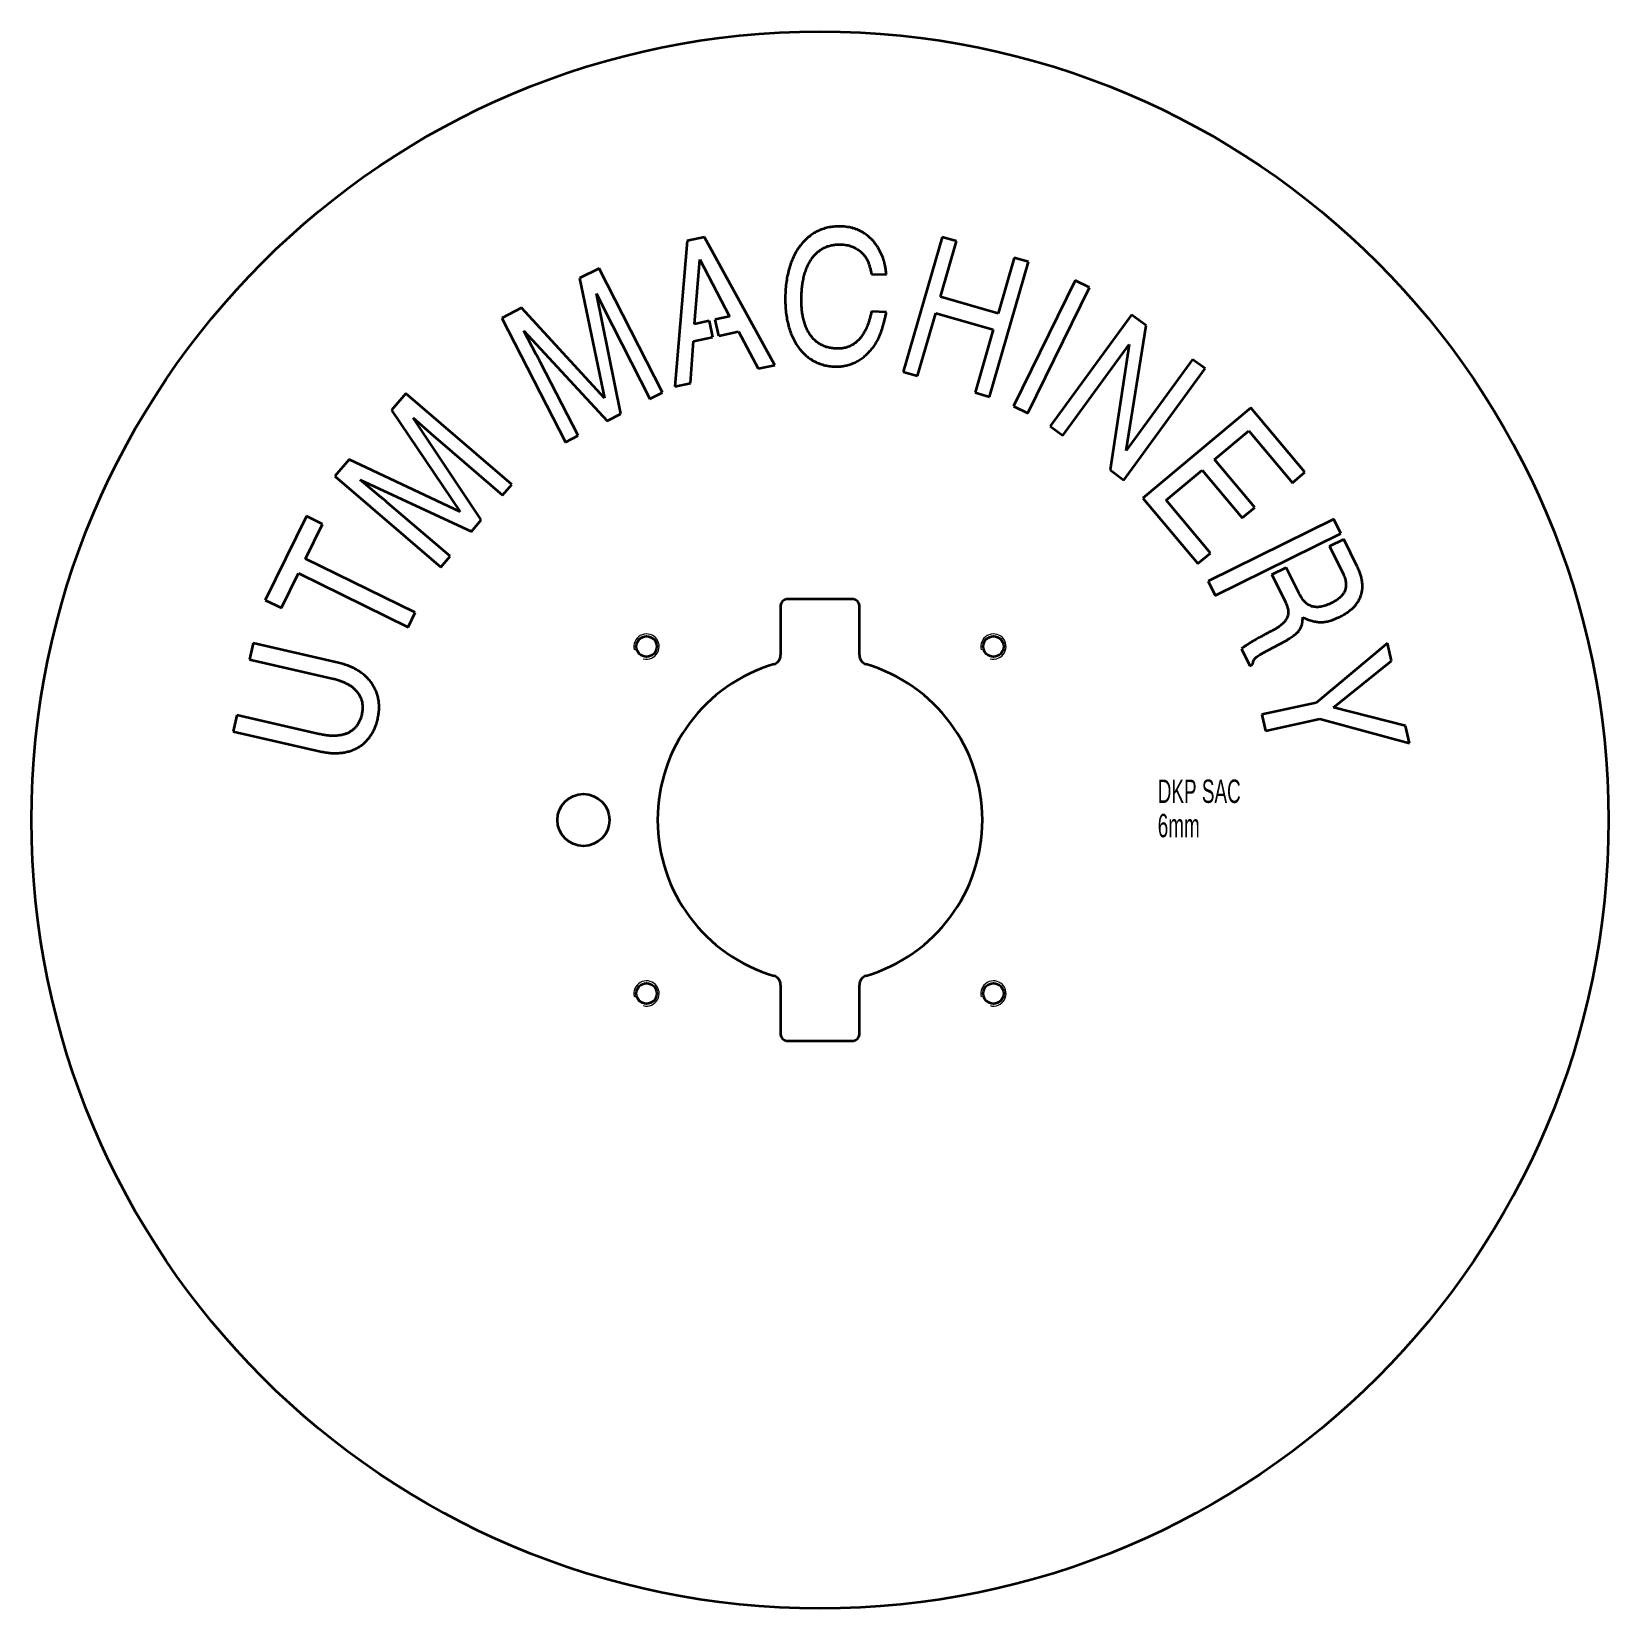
# Model space of a CAD drawing. Header units: millimetres. Extents: x -578 to -78, y -130 to 370.
import ezdxf

# ---------------------------------------------------------------- set-up
doc = ezdxf.new("R2010")
doc.units = ezdxf.units.MM
doc.styles.add('SLDTEXTSTYLE0', font='TXT', dxfattribs={"width": 0.605})

msp = doc.modelspace()

# ---------------------------------------------------------------- linework, layer by layer
at = {"color": 7, "linetype": 'Continuous', "lineweight": 35}
for p, q in [((-370.06, 303.58), (-374.05, 257.38)), ((-364.56, 304.77), (-370.06, 303.58)), ((-342.34, 264.24), (-364.56, 304.77)), ((-289.24, 304.83), (-301.57, 262.09)), ((-289.77, 285.84), (-284.68, 303.51)), ((-284.68, 303.51), (-289.24, 304.83)), ((-367.72, 277.24), (-366.13, 297.69)), ((-366.13, 297.69), (-356.66, 279.63)), ((-274.21, 254.19), (-261.88, 296.93)), ((-266.44, 298.25), (-271.53, 280.58)), ((-261.88, 296.93), (-266.44, 298.25)), ((-398.03, 294.89), (-404.19, 291.74)), ((-404.19, 291.74), (-396.3, 253.68)), ((-377.92, 255.57), (-398.03, 294.89)), ((-311.66, 293.08), (-306.93, 292.93)), ((-247.07, 291.09), (-266.62, 251.2)), ((-242.51, 288.85), (-247.07, 291.09)), ((-391.13, 248.8), (-398.85, 286.9)), ((-398.85, 286.9), (-395.04, 279.19)), ((-271.53, 280.58), (-289.77, 285.84)), ((-262.06, 248.96), (-242.51, 288.85)), ((-422.58, 282.33), (-428.81, 279.14)), ((-396.3, 253.68), (-422.58, 282.33)), ((-306.91, 281.05), (-311.64, 281.19)), ((-297.01, 260.77), (-291.26, 280.71)), ((-291.26, 280.71), (-273.02, 275.45)), ((-229.2, 280.13), (-254.97, 244.8)), ((-224.54, 276.73), (-229.2, 280.13)), ((-428.81, 279.14), (-408.69, 239.82)), ((-417.92, 267.56), (-421.84, 275.07)), ((-421.84, 275.07), (-395.48, 246.59)), ((-395.04, 279.19), (-393.78, 276.73)), ((-393.78, 276.73), (-381.91, 253.53)), ((-363.17, 278.22), (-367.72, 277.24)), ((-363.17, 278.22), (-362.06, 273.09)), ((-356.66, 279.63), (-361.22, 278.65)), ((-360.1, 273.52), (-361.22, 278.65)), ((-273.02, 275.45), (-278.77, 255.51)), ((-230.9, 237.1), (-224.54, 276.73)), ((-369.09, 258.45), (-368.05, 271.8)), ((-368.05, 271.8), (-362.06, 273.09)), ((-360.1, 273.52), (-353.8, 274.88)), ((-353.8, 274.88), (-347.59, 263.1)), ((-250.98, 241.89), (-229.9, 270.79)), ((-229.9, 270.79), (-236.01, 230.97)), ((-404.7, 241.87), (-416.57, 265.06)), ((-209.83, 266), (-230.9, 237.1)), ((-205.84, 263.09), (-209.83, 266)), ((-347.59, 263.1), (-342.34, 264.24)), ((-301.57, 262.09), (-297.01, 260.77)), ((-231.61, 227.76), (-205.84, 263.09)), ((-459.33, 255.22), (-463.83, 249.96)), ((-425.71, 226.39), (-459.33, 255.22)), ((-381.91, 253.53), (-377.92, 255.57)), ((-374.05, 257.38), (-369.09, 258.45)), ((-278.77, 255.51), (-274.21, 254.19)), ((-266.62, 251.2), (-262.06, 248.96)), ((-191.38, 250.69), (-225.58, 222)), ((-174.22, 230.24), (-191.38, 250.69)), ((-463.83, 249.96), (-442.03, 217.72)), ((-435.36, 215.13), (-457.02, 247.46)), ((-457.02, 247.46), (-450.55, 241.76)), ((-395.48, 246.59), (-391.13, 248.8)), ((-450.55, 241.76), (-448.45, 239.96)), ((-408.69, 239.82), (-404.7, 241.87)), ((-254.97, 244.8), (-250.98, 241.89)), ((-202.85, 234.27), (-192.03, 243.35)), ((-192.03, 243.35), (-178.21, 226.89)), ((-448.45, 239.96), (-428.64, 222.98)), ((-477.26, 234.3), (-481.8, 229)), ((-442.03, 217.72), (-477.26, 234.3)), ((-236.01, 230.97), (-231.61, 227.76)), ((-218.24, 221.36), (-206.84, 230.92)), ((-206.84, 230.92), (-194.1, 215.74)), ((-190.11, 219.09), (-202.85, 234.27)), ((-178.21, 226.89), (-174.22, 230.24)), ((-481.8, 229), (-448.18, 200.18)), ((-467.25, 222.39), (-473.74, 227.85)), ((-473.74, 227.85), (-438.52, 211.44)), ((-428.64, 222.98), (-425.71, 226.39)), ((-445.25, 203.6), (-465.06, 220.58)), ((-225.58, 222), (-208.17, 201.26)), ((-204.18, 204.61), (-218.24, 221.36)), ((-490.79, 216.34), (-503.88, 189.73)), ((-485.67, 213.82), (-490.79, 216.34)), ((-438.52, 211.44), (-435.36, 215.13)), ((-165.03, 215.36), (-204.92, 195.74)), ((-194.1, 215.74), (-190.11, 219.09)), ((-162.79, 210.81), (-165.03, 215.36)), ((-491.07, 202.82), (-485.67, 213.82)), ((-202.67, 191.18), (-162.79, 210.81)), ((-166.46, 206.76), (-161.9, 209.01)), ((-166.46, 206.76), (-162.04, 197.79)), ((-157.64, 200.34), (-161.9, 209.01)), ((-456.31, 185.72), (-491.07, 202.82)), ((-448.18, 200.18), (-445.25, 203.6)), ((-208.17, 201.26), (-204.18, 204.61)), ((-184.69, 197.79), (-180.13, 200.03)), ((-176.09, 191.84), (-180.13, 200.03)), ((-498.76, 187.21), (-493.31, 198.26)), ((-493.31, 198.26), (-458.55, 181.16)), ((-204.92, 195.74), (-202.67, 191.18)), ((-184.69, 197.79), (-180.41, 189.1)), ((-503.88, 189.73), (-498.76, 187.21)), ((-458.55, 181.16), (-456.31, 185.72)), ((-340.48, 187.98), (-340.48, 172.23)), ((-317.48, 189.98), (-338.48, 189.98)), ((-315.48, 172.23), (-315.48, 187.98)), ((-507.7, 176.01), (-508.87, 170.88)), ((-480.67, 169.81), (-507.7, 176.01)), ((-187.62, 172.92), (-180.49, 176.68)), ((-148.01, 176), (-170.65, 157.15)), ((-146.8, 170.43), (-148.01, 176)), ((-508.87, 170.88), (-482.61, 164.86)), ((-194.35, 174.27), (-191.69, 168.85)), ((-165.19, 155.65), (-146.8, 170.43)), ((-191.69, 168.85), (-190.8, 169.28)), ((-170.65, 157.15), (-187.86, 153.4)), ((-142.32, 149.87), (-165.19, 155.65)), ((-512.92, 153.21), (-514.09, 148.09)), ((-486.76, 147.22), (-512.92, 153.21)), ((-187.86, 153.4), (-186.74, 148.27)), ((-186.74, 148.27), (-169.54, 152.02)), ((-169.54, 152.02), (-141.1, 144.3)), ((-514.09, 148.09), (-486.31, 141.72)), ((-141.1, 144.3), (-142.32, 149.87)), ((-340.48, 67.73), (-340.48, 51.98)), ((-315.48, 51.98), (-315.48, 67.73)), ((-338.48, 49.98), (-317.48, 49.98))]:
    msp.add_line(p, q, dxfattribs=at)
for centre, radius in [((-327.98, 119.98), 250), ((-382.98, 174.98), 3.25), ((-272.98, 174.98), 3.25), ((-402.98, 119.98), 8.25), ((-382.98, 64.98), 3.25), ((-272.98, 64.98), 3.25)]:
    msp.add_circle(centre, radius, dxfattribs=at)
for centre, radius, start, end in [((-338.48, 187.98), 2, 90, 180), ((-317.48, 187.98), 2, 0, 90), ((-343.48, 172.23), 3, 286.5232, 0), ((-312.48, 172.23), 3, 180, 253.4768), ((-327.98, 119.98), 51.5, 106.5232, 253.4768), ((-327.98, 119.98), 51.5, 286.5232, 73.4768), ((-343.48, 67.73), 3, 0, 73.4768), ((-312.48, 67.73), 3, 106.5232, 180), ((-338.48, 51.98), 2, 180, 270), ((-317.48, 51.98), 2, 270, 0)]:
    msp.add_arc(centre, radius, start, end, dxfattribs=at)
at = {"color": 7, "linetype": 'Continuous', "lineweight": 0}
for centre in [(-382.98, 174.98), (-272.98, 174.98), (-382.98, 64.98), (-272.98, 64.98)]:
    msp.add_arc(centre, 4, 255, 195, dxfattribs=at)
at = {"color": 7, "linetype": 'Continuous', "lineweight": 35}
for points, knots in [([(-321.31, 308.19), (-321.95, 308.18), (-323.19, 308.18), (-325.01, 307.95), (-326.75, 307.5), (-328.39, 306.87), (-329.93, 306.04), (-331.38, 305.06), (-332.7, 303.89), (-333.92, 302.56), (-335.02, 301.06), (-336, 299.4), (-336.84, 297.58), (-337.56, 295.6), (-338.13, 293.48), (-338.57, 291.23), (-338.86, 288.86), (-338.94, 287.23), (-338.98, 286.4)], [0, 0, 0, 0, 0.060182, 0.117992, 0.174582, 0.230291, 0.28539, 0.340468, 0.396111, 0.453286, 0.511872, 0.572525, 0.63609, 0.702842, 0.772532, 0.84477, 0.920763, 1, 1, 1, 1]), ([(-308.86, 300.14), (-309.18, 300.73), (-309.81, 301.9), (-311.01, 303.48), (-312.36, 304.84), (-313.63, 305.8), (-314.7, 306.47), (-315.55, 306.89), (-316.42, 307.27), (-317.33, 307.59), (-318.28, 307.82), (-319.26, 308.01), (-320.28, 308.14), (-320.97, 308.17), (-321.31, 308.19)], [0, 0, 0, 0, 0.130131, 0.25498, 0.377013, 0.498107, 0.558965, 0.619589, 0.680316, 0.741737, 0.804039, 0.867823, 0.933242, 1, 1, 1, 1]), ([(-333.86, 286.08), (-333.83, 286.72), (-333.78, 287.97), (-333.57, 289.78), (-333.28, 291.48), (-332.88, 293.07), (-332.39, 294.55), (-331.82, 295.92), (-331.13, 297.17), (-330.35, 298.31), (-329.49, 299.33), (-328.55, 300.21), (-327.54, 300.95), (-326.45, 301.55), (-325.27, 302), (-324.04, 302.31), (-322.73, 302.48), (-321.83, 302.48), (-321.37, 302.48)], [0, 0, 0, 0, 0.082926, 0.161238, 0.23516, 0.305539, 0.372572, 0.436294, 0.49754, 0.556867, 0.614244, 0.6693, 0.722818, 0.776172, 0.829563, 0.884136, 0.940574, 1, 1, 1, 1]), ([(-321.37, 302.48), (-321.07, 302.46), (-320.48, 302.43), (-319.61, 302.31), (-318.76, 302.1), (-317.93, 301.83), (-317.14, 301.51), (-316.4, 301.11), (-315.71, 300.66), (-315.29, 300.31), (-315.09, 300.14)], [0, 0, 0, 0, 0.130588, 0.258258, 0.386856, 0.514153, 0.639713, 0.76209, 0.882404, 1, 1, 1, 1]), ([(-315.09, 300.14), (-314.86, 299.93), (-314.41, 299.52), (-313.83, 298.85), (-313.31, 298.15), (-312.9, 297.35), (-312.54, 296.46), (-312.22, 295.45), (-311.91, 294.32), (-311.75, 293.5), (-311.66, 293.08)], [0, 0, 0, 0, 0.116163, 0.225451, 0.331995, 0.442693, 0.560142, 0.690678, 0.836558, 1, 1, 1, 1]), ([(-306.93, 292.93), (-306.96, 293.33), (-307.04, 294.07), (-307.19, 295.13), (-307.37, 296.07), (-307.63, 297.19), (-308.09, 298.55), (-308.59, 299.59), (-308.86, 300.14)], [0, 0, 0, 0, 0.157341, 0.299827, 0.426524, 0.538648, 0.758676, 1, 1, 1, 1]), ([(-338.98, 286.4), (-338.99, 285.57), (-339.01, 283.94), (-338.87, 281.57), (-338.58, 279.31), (-338.13, 277.19), (-337.55, 275.2), (-336.84, 273.36), (-336, 271.66), (-335.04, 270.1), (-333.95, 268.7), (-332.74, 267.47), (-331.42, 266.39), (-329.99, 265.47), (-328.45, 264.74), (-326.8, 264.21), (-325.06, 263.86), (-323.86, 263.79), (-323.25, 263.75)], [0, 0, 0, 0, 0.0805953, 0.1572991, 0.2307396, 0.300741, 0.3676816, 0.4312911, 0.4923078, 0.5512553, 0.6082593, 0.6638274, 0.718448, 0.7730649, 0.8281718, 0.8836056, 0.9407902, 1, 1, 1, 1]), ([(-322.65, 269.44), (-323.11, 269.46), (-323.99, 269.51), (-325.27, 269.76), (-326.47, 270.12), (-327.59, 270.62), (-328.62, 271.26), (-329.57, 272.02), (-330.43, 272.92), (-331.2, 273.95), (-331.88, 275.1), (-332.46, 276.35), (-332.94, 277.72), (-333.32, 279.18), (-333.62, 280.76), (-333.8, 282.44), (-333.89, 284.22), (-333.87, 285.45), (-333.86, 286.08)], [0, 0, 0, 0, 0.0603, 0.11748, 0.172164, 0.225982, 0.279085, 0.332164, 0.386631, 0.443289, 0.501779, 0.562949, 0.626329, 0.692945, 0.763303, 0.83802, 0.916701, 1, 1, 1, 1]), ([(-311.64, 281.19), (-311.75, 280.75), (-311.95, 279.94), (-312.26, 278.78), (-312.56, 277.78), (-312.96, 276.64), (-313.53, 275.35), (-314.1, 274.4), (-314.39, 273.93)], [0, 0, 0, 0, 0.171653, 0.324232, 0.458936, 0.575191, 0.787758, 1, 1, 1, 1]), ([(-312.64, 268.16), (-312.3, 268.52), (-311.62, 269.23), (-310.71, 270.4), (-309.91, 271.67), (-309.2, 273.11), (-308.57, 274.73), (-308.11, 276.23), (-307.73, 277.55), (-307.46, 278.65), (-307.17, 279.82), (-307, 280.63), (-306.91, 281.05)], [0, 0, 0, 0, 0.104215, 0.205644, 0.309259, 0.419032, 0.539853, 0.674086, 0.747666, 0.826491, 0.910894, 1, 1, 1, 1]), ([(-314.39, 273.93), (-314.64, 273.56), (-315.14, 272.84), (-316.02, 271.91), (-316.94, 271.1), (-317.95, 270.46), (-319.03, 269.97), (-320.18, 269.63), (-321.39, 269.44), (-322.22, 269.44), (-322.65, 269.44)], [0, 0, 0, 0, 0.136213, 0.26515, 0.388618, 0.50823, 0.627296, 0.747731, 0.870965, 1, 1, 1, 1]), ([(-417.05, 266), (-417.18, 266.24), (-417.46, 266.76), (-417.75, 267.27), (-417.92, 267.56)], [0, 0, 0, 0, 0.453896, 1, 1, 1, 1]), ([(-416.57, 265.06), (-416.64, 265.2), (-416.8, 265.51), (-416.96, 265.82), (-417.05, 266)], [0, 0, 0, 0, 0.428018, 1, 1, 1, 1]), ([(-323.25, 263.75), (-322.75, 263.76), (-321.76, 263.76), (-320.3, 263.94), (-318.87, 264.28), (-317.48, 264.77), (-316.15, 265.4), (-314.9, 266.19), (-313.71, 267.09), (-313, 267.8), (-312.64, 268.16)], [0, 0, 0, 0, 0.125675, 0.249971, 0.372961, 0.497405, 0.622257, 0.746264, 0.871766, 1, 1, 1, 1]), ([(-465.86, 221.27), (-466.07, 221.44), (-466.52, 221.83), (-467, 222.19), (-467.25, 222.39)], [0, 0, 0, 0, 0.458517, 1, 1, 1, 1]), ([(-465.06, 220.58), (-465.18, 220.68), (-465.44, 220.91), (-465.7, 221.14), (-465.86, 221.27)], [0, 0, 0, 0, 0.427654, 1, 1, 1, 1]), ([(-163.18, 184.42), (-162.76, 184.64), (-161.92, 185.06), (-160.77, 185.79), (-159.74, 186.55), (-158.84, 187.38), (-158.04, 188.22), (-157.39, 189.13), (-156.85, 190.08), (-156.44, 191.07), (-156.16, 192.11), (-155.98, 193.18), (-155.95, 194.29), (-156.03, 195.44), (-156.25, 196.61), (-156.58, 197.83), (-157.05, 199.08), (-157.44, 199.91), (-157.64, 200.34)], [0, 0, 0, 0, 0.074725, 0.145012, 0.211274, 0.274315, 0.334069, 0.391572, 0.447777, 0.50322, 0.558301, 0.614363, 0.67161, 0.73082, 0.792728, 0.857764, 0.926677, 1, 1, 1, 1]), ([(-162.04, 197.79), (-161.93, 197.56), (-161.72, 197.1), (-161.47, 196.41), (-161.31, 195.73), (-161.2, 195.08), (-161.19, 194.44), (-161.24, 193.82), (-161.36, 193.22), (-161.57, 192.65), (-161.85, 192.09), (-162.2, 191.54), (-162.63, 191.03), (-163.13, 190.53), (-163.72, 190.06), (-164.36, 189.59), (-165.09, 189.16), (-165.61, 188.89), (-165.87, 188.76)], [0, 0, 0, 0, 0.06944, 0.134028, 0.196037, 0.254473, 0.310695, 0.365518, 0.419698, 0.473529, 0.529107, 0.585751, 0.645344, 0.708032, 0.774418, 0.844719, 0.920332, 1, 1, 1, 1]), ([(-165.87, 188.76), (-166.17, 188.62), (-166.74, 188.34), (-167.6, 188.01), (-168.42, 187.76), (-169.2, 187.59), (-169.95, 187.5), (-170.66, 187.49), (-171.34, 187.54), (-171.98, 187.7), (-172.59, 187.93), (-173.17, 188.24), (-173.73, 188.64), (-174.25, 189.12), (-174.76, 189.67), (-175.23, 190.33), (-175.69, 191.04), (-175.96, 191.57), (-176.09, 191.84)], [0, 0, 0, 0, 0.079492, 0.153792, 0.223242, 0.288258, 0.349349, 0.406406, 0.461524, 0.514248, 0.566823, 0.61916, 0.674064, 0.731825, 0.792647, 0.857212, 0.926338, 1, 1, 1, 1]), ([(-180.41, 189.1), (-180.3, 188.86), (-180.07, 188.38), (-179.82, 187.66), (-179.64, 186.97), (-179.53, 186.31), (-179.51, 185.68), (-179.57, 185.08), (-179.7, 184.51), (-179.92, 183.96), (-180.22, 183.44), (-180.61, 182.92), (-181.08, 182.4), (-181.65, 181.9), (-182.28, 181.38), (-183.02, 180.88), (-183.83, 180.37), (-184.41, 180.06), (-184.71, 179.9)], [0, 0, 0, 0, 0.070076, 0.134499, 0.194967, 0.251947, 0.305174, 0.356377, 0.40634, 0.455458, 0.506178, 0.561057, 0.620265, 0.68484, 0.755114, 0.829961, 0.912222, 1, 1, 1, 1]), ([(-180.49, 176.68), (-180.23, 176.84), (-179.72, 177.14), (-178.99, 177.59), (-178.34, 178.03), (-177.58, 178.56), (-176.78, 179.22), (-176, 180.08), (-175.44, 181), (-175.11, 182.01), (-174.94, 183.12), (-174.93, 183.89), (-174.92, 184.3)], [0, 0, 0, 0, 0.0914676, 0.1767367, 0.2543717, 0.3246864, 0.4513119, 0.5632877, 0.6682326, 0.7698751, 0.878029, 1, 1, 1, 1]), ([(-174.92, 184.3), (-174.42, 184.05), (-173.46, 183.58), (-172, 183.08), (-170.58, 182.79), (-169.17, 182.67), (-167.75, 182.77), (-166.3, 183.11), (-164.76, 183.68), (-163.73, 184.16), (-163.18, 184.42)], [0, 0, 0, 0, 0.136635, 0.25977, 0.375734, 0.488972, 0.602879, 0.721574, 0.852292, 1, 1, 1, 1]), ([(-184.71, 179.9), (-185.24, 179.64), (-186.29, 179.12), (-187.8, 178.31), (-189.24, 177.51), (-190.56, 176.75), (-191.75, 176.02), (-192.79, 175.39), (-193.65, 174.82), (-194.14, 174.44), (-194.35, 174.27)], [0, 0, 0, 0, 0.1586048, 0.3129824, 0.4606777, 0.5988753, 0.7236639, 0.8342475, 0.9273053, 1, 1, 1, 1]), ([(-190.8, 169.28), (-190.76, 169.49), (-190.7, 169.87), (-190.55, 170.4), (-190.31, 170.87), (-189.98, 171.29), (-189.56, 171.67), (-189.04, 172.06), (-188.38, 172.47), (-187.89, 172.76), (-187.62, 172.92)], [0, 0, 0, 0, 0.12327, 0.227696, 0.328197, 0.430748, 0.541296, 0.66419, 0.812715, 1, 1, 1, 1]), ([(-468.22, 151.99), (-468.11, 152.52), (-467.9, 153.56), (-467.75, 155.13), (-467.77, 156.64), (-467.94, 158.11), (-468.26, 159.52), (-468.72, 160.87), (-469.34, 162.14), (-470.09, 163.35), (-470.97, 164.48), (-471.98, 165.53), (-473.13, 166.49), (-474.41, 167.35), (-475.8, 168.15), (-477.32, 168.8), (-478.95, 169.39), (-480.09, 169.67), (-480.67, 169.81)], [0, 0, 0, 0, 0.066412, 0.130185, 0.191521, 0.251435, 0.310244, 0.368201, 0.425338, 0.48304, 0.541478, 0.600508, 0.661052, 0.723965, 0.788965, 0.856396, 0.92641, 1, 1, 1, 1]), ([(-482.61, 164.86), (-482.17, 164.75), (-481.32, 164.54), (-480.09, 164.16), (-478.97, 163.7), (-477.93, 163.2), (-476.99, 162.64), (-476.15, 162.02), (-475.4, 161.35), (-474.74, 160.62), (-474.19, 159.85), (-473.74, 159.03), (-473.4, 158.18), (-473.15, 157.28), (-473.04, 156.35), (-473, 155.37), (-473.1, 154.36), (-473.23, 153.69), (-473.3, 153.34)], [0, 0, 0, 0, 0.080561, 0.156909, 0.229032, 0.297377, 0.362348, 0.424218, 0.484322, 0.542179, 0.598862, 0.653954, 0.708243, 0.763203, 0.818882, 0.876738, 0.936929, 1, 1, 1, 1]), ([(-473.3, 153.34), (-473.38, 153), (-473.55, 152.34), (-473.92, 151.41), (-474.36, 150.56), (-474.87, 149.79), (-475.47, 149.1), (-476.15, 148.49), (-476.91, 147.97), (-477.73, 147.52), (-478.64, 147.16), (-479.61, 146.91), (-480.65, 146.73), (-481.75, 146.66), (-482.91, 146.65), (-484.14, 146.76), (-485.44, 146.93), (-486.31, 147.12), (-486.76, 147.22)], [0, 0, 0, 0, 0.062222, 0.121585, 0.178347, 0.233135, 0.287335, 0.341489, 0.395695, 0.451765, 0.509451, 0.569345, 0.631329, 0.69682, 0.766383, 0.839896, 0.917623, 1, 1, 1, 1]), ([(-486.31, 141.72), (-485.75, 141.6), (-484.65, 141.38), (-483.02, 141.19), (-481.43, 141.14), (-479.9, 141.24), (-478.44, 141.47), (-477.05, 141.81), (-475.76, 142.3), (-474.53, 142.89), (-473.39, 143.63), (-472.35, 144.48), (-471.39, 145.45), (-470.53, 146.54), (-469.77, 147.75), (-469.13, 149.06), (-468.6, 150.48), (-468.35, 151.48), (-468.22, 151.99)], [0, 0, 0, 0, 0.072947, 0.142786, 0.210301, 0.275269, 0.338225, 0.398825, 0.457489, 0.515311, 0.572628, 0.629769, 0.687411, 0.74627, 0.806755, 0.868816, 0.932762, 1, 1, 1, 1])]:
    msp.add_open_spline(points, degree=3, knots=knots, dxfattribs=at)

# ---------------------------------------------------------------- texts
at = {"color": 7, "linetype": 'Continuous', "lineweight": 0, "char_height": 7.408, "attachment_point": 1, "style": 'SLDTEXTSTYLE0'}
for s, insert in [('DKP SAC', (-220.89, 132.8)), ('6mm', (-220.89, 121.92))]:
    msp.add_mtext(s, dxfattribs=dict(at, insert=insert))

doc.saveas('drawing.dxf')
